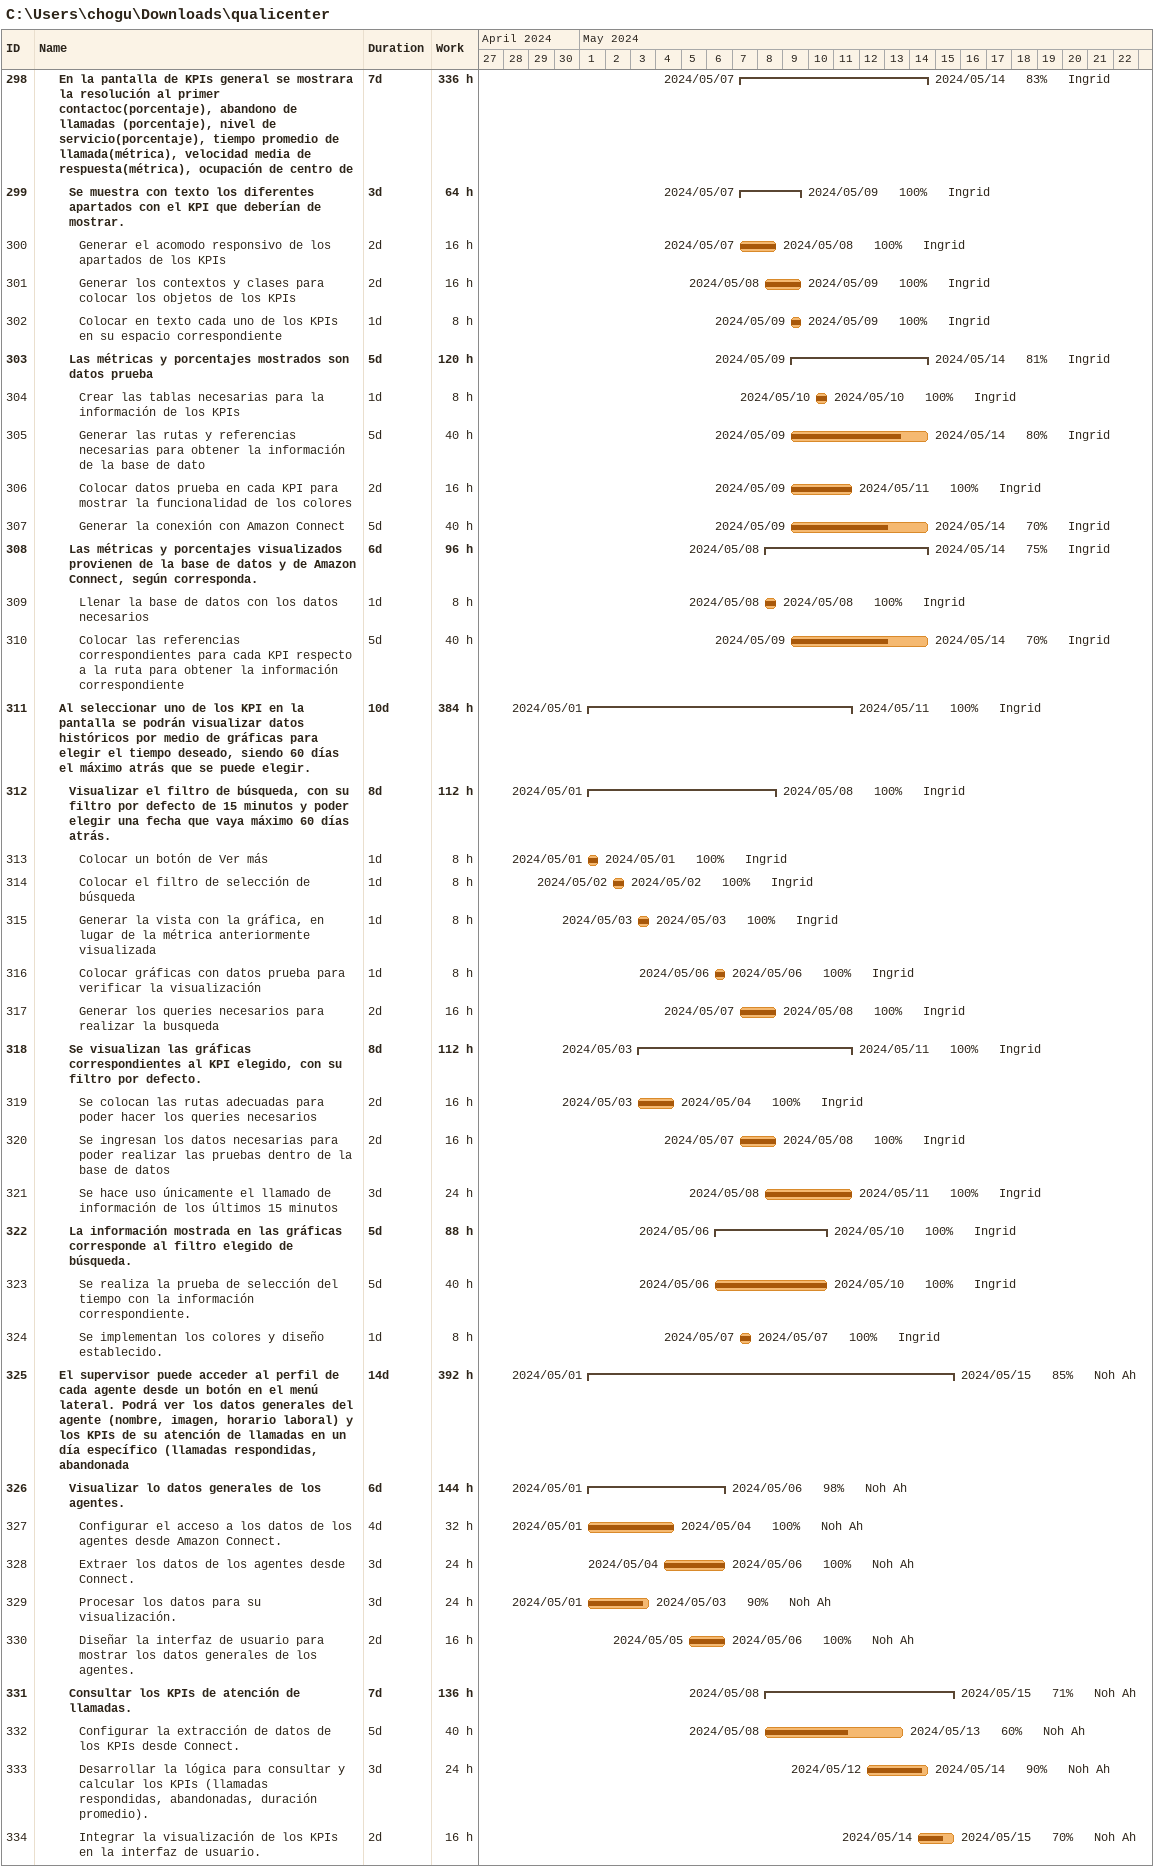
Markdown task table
C:\Users\chogu\Downloads\qualicenter

| ID | Level | Task | Duration | Start | Finish | Resources | % complete | Work (h) |
|---|---|---|---|---|---|---|---|---|
| 298 | 3 | **En la pantalla de KPIs general se mostrara la resolución al primer contactoc(porcentaje), abandono de llamadas (porcentaje), nivel de servicio(porcentaje), tiempo promedio de llamada(métrica), velocidad media de respuesta(métrica), ocupación de centro de** | 7d | 2024-05-07 | 2024-05-14 | Ingrid | 83 | 336 |
| 299 | 4 | **Se muestra con texto los diferentes apartados con el KPI que deberían de mostrar.** | 3d | 2024-05-07 | 2024-05-09 | Ingrid | 100 | 64 |
| 300 | 5 | Generar el acomodo responsivo de los apartados de los KPIs | 2d | 2024-05-07 | 2024-05-08 | Ingrid | 100 | 16 |
| 301 | 5 | Generar los contextos y clases para colocar los objetos de los KPIs | 2d | 2024-05-08 | 2024-05-09 | Ingrid | 100 | 16 |
| 302 | 5 | Colocar en texto cada uno de los KPIs en su espacio correspondiente | 1d | 2024-05-09 | 2024-05-09 | Ingrid | 100 | 8 |
| 303 | 4 | **Las métricas y porcentajes mostrados son datos prueba** | 5d | 2024-05-09 | 2024-05-14 | Ingrid | 81 | 120 |
| 304 | 5 | Crear las tablas necesarias para la información de los KPIs | 1d | 2024-05-10 | 2024-05-10 | Ingrid | 100 | 8 |
| 305 | 5 | Generar las rutas y referencias necesarias para obtener la información de la base de dato | 5d | 2024-05-09 | 2024-05-14 | Ingrid | 80 | 40 |
| 306 | 5 | Colocar datos prueba en cada KPI para mostrar la funcionalidad de los colores | 2d | 2024-05-09 | 2024-05-11 | Ingrid | 100 | 16 |
| 307 | 5 | Generar la conexión con Amazon Connect | 5d | 2024-05-09 | 2024-05-14 | Ingrid | 70 | 40 |
| 308 | 4 | **Las métricas y porcentajes visualizados provienen de la base de datos y de Amazon Connect, según corresponda.** | 6d | 2024-05-08 | 2024-05-14 | Ingrid | 75 | 96 |
| 309 | 5 | Llenar la base de datos con los datos necesarios | 1d | 2024-05-08 | 2024-05-08 | Ingrid | 100 | 8 |
| 310 | 5 | Colocar las referencias correspondientes para cada KPI respecto a la ruta para obtener la información correspondiente | 5d | 2024-05-09 | 2024-05-14 | Ingrid | 70 | 40 |
| 311 | 3 | **Al seleccionar uno de los KPI en la pantalla se podrán visualizar datos históricos por medio de gráficas para elegir el tiempo deseado, siendo 60 días el máximo atrás que se puede elegir.** | 10d | 2024-05-01 | 2024-05-11 | Ingrid | 100 | 384 |
| 312 | 4 | **Visualizar el filtro de búsqueda, con su filtro por defecto de 15 minutos y poder elegir una fecha que vaya máximo 60 días atrás.** | 8d | 2024-05-01 | 2024-05-08 | Ingrid | 100 | 112 |
| 313 | 5 | Colocar un botón de Ver más | 1d | 2024-05-01 | 2024-05-01 | Ingrid | 100 | 8 |
| 314 | 5 | Colocar el filtro de selección de búsqueda | 1d | 2024-05-02 | 2024-05-02 | Ingrid | 100 | 8 |
| 315 | 5 | Generar la vista con la gráfica, en lugar de la métrica anteriormente visualizada | 1d | 2024-05-03 | 2024-05-03 | Ingrid | 100 | 8 |
| 316 | 5 | Colocar gráficas con datos prueba para verificar la visualización | 1d | 2024-05-06 | 2024-05-06 | Ingrid | 100 | 8 |
| 317 | 5 | Generar los queries necesarios para realizar la busqueda | 2d | 2024-05-07 | 2024-05-08 | Ingrid | 100 | 16 |
| 318 | 4 | **Se visualizan las gráficas correspondientes al KPI elegido, con su filtro por defecto.** | 8d | 2024-05-03 | 2024-05-11 | Ingrid | 100 | 112 |
| 319 | 5 | Se colocan las rutas adecuadas para poder hacer los queries necesarios | 2d | 2024-05-03 | 2024-05-04 | Ingrid | 100 | 16 |
| 320 | 5 | Se ingresan los datos necesarias para poder realizar las pruebas dentro de la base de datos | 2d | 2024-05-07 | 2024-05-08 | Ingrid | 100 | 16 |
| 321 | 5 | Se hace uso únicamente el llamado de información de los últimos 15 minutos | 3d | 2024-05-08 | 2024-05-11 | Ingrid | 100 | 24 |
| 322 | 4 | **La información mostrada en las gráficas corresponde al filtro elegido de búsqueda.** | 5d | 2024-05-06 | 2024-05-10 | Ingrid | 100 | 88 |
| 323 | 5 | Se realiza la prueba de selección del tiempo con la información correspondiente. | 5d | 2024-05-06 | 2024-05-10 | Ingrid | 100 | 40 |
| 324 | 5 | Se implementan los colores y diseño establecido. | 1d | 2024-05-07 | 2024-05-07 | Ingrid | 100 | 8 |
| 325 | 3 | **El supervisor puede acceder al perfil de cada agente desde un botón en el menú lateral. Podrá ver los datos generales del agente (nombre, imagen, horario laboral) y los KPIs de su atención de llamadas en un día específico (llamadas respondidas, abandonada** | 14d | 2024-05-01 | 2024-05-15 | Noh Ah | 85 | 392 |
| 326 | 4 | **Visualizar lo datos generales de los agentes.** | 6d | 2024-05-01 | 2024-05-06 | Noh Ah | 98 | 144 |
| 327 | 5 | Configurar el acceso a los datos de los agentes desde Amazon Connect. | 4d | 2024-05-01 | 2024-05-04 | Noh Ah | 100 | 32 |
| 328 | 5 | Extraer los datos de los agentes desde Connect. | 3d | 2024-05-04 | 2024-05-06 | Noh Ah | 100 | 24 |
| 329 | 5 | Procesar los datos para su visualización. | 3d | 2024-05-01 | 2024-05-03 | Noh Ah | 90 | 24 |
| 330 | 5 | Diseñar la interfaz de usuario para mostrar los datos generales de los agentes. | 2d | 2024-05-05 | 2024-05-06 | Noh Ah | 100 | 16 |
| 331 | 4 | **Consultar los KPIs de atención de llamadas.** | 7d | 2024-05-08 | 2024-05-15 | Noh Ah | 71 | 136 |
| 332 | 5 | Configurar la extracción de datos de los KPIs desde Connect. | 5d | 2024-05-08 | 2024-05-13 | Noh Ah | 60 | 40 |
| 333 | 5 | Desarrollar la lógica para consultar y calcular los KPIs (llamadas respondidas, abandonadas, duración promedio). | 3d | 2024-05-12 | 2024-05-14 | Noh Ah | 90 | 24 |
| 334 | 5 | Integrar la visualización de los KPIs en la interfaz de usuario. | 2d | 2024-05-14 | 2024-05-15 | Noh Ah | 70 | 16 |
